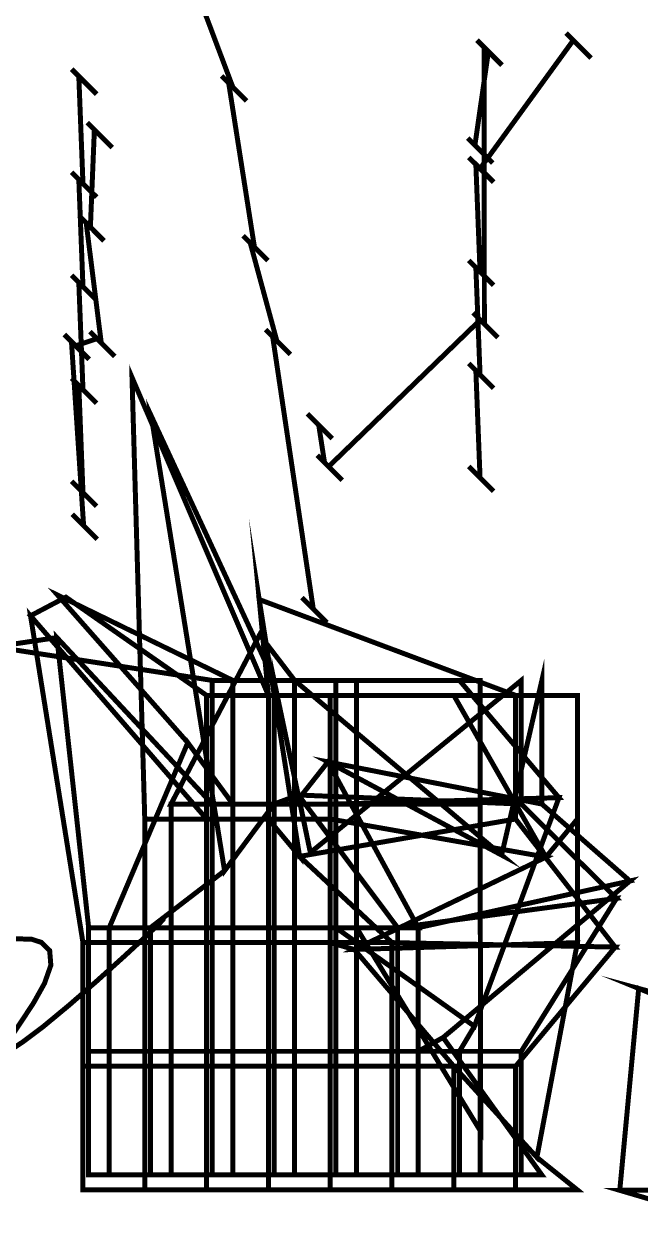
# Model space of a CAD drawing. Extents: x 0.5 to 10.7, y 0.3 to 10.6.
# Drawn here: x 3.887 to 5.604, y 0.45 to 3.791 of the extents above; entities that cross this region are included whole.
import ezdxf

# ---------------------------------------------------------------- set-up
doc = ezdxf.new("R2010")
doc.units = 0
doc.layers.get('0').update_dxf_attribs({"linetype": 'CONTINUOUS'})

msp = doc.modelspace()

# ---------------------------------------------------------------- linework, layer by layer
at = {"color": 0, "const_width": 0.013889}
for points in [[(4.38222, 3.86567), (4.42014, 3.82781), (4.35069, 3.89725), (4.37056, 3.87739), (4.46957, 3.61442), (4.50749, 3.57656), (4.43804, 3.646), (4.4579, 3.62608), (4.52957, 3.1696), (4.56749, 3.13167), (4.49804, 3.20111), (4.5179, 3.1811), (4.59207, 2.90804), (4.62999, 2.87011), (4.56054, 2.93956), (4.5804, 2.91971), (4.69363, 2.16114), (4.73156, 2.12321), (4.66211, 2.19265), (4.68197, 2.17279)], [(5.15571, 3.4414), (5.19363, 3.40349), (5.12418, 3.47293), (5.14404, 3.45307), (5.18153, 3.71376), (5.21946, 3.676), (5.15001, 3.74544), (5.16986, 3.72542), (5.17031, 2.95469), (5.20817, 2.91694), (5.13872, 2.98628), (5.15875, 2.96636), (4.73639, 2.55778), (4.77431, 2.51986), (4.70486, 2.58931), (4.72488, 2.56944), (4.70876, 2.67344), (4.74669, 2.63558), (4.67725, 2.70503), (4.6971, 2.68511)], [(5.42985, 3.73372), (5.46778, 3.69586), (5.39833, 3.76531), (5.41818, 3.74544), (5.15831, 3.38792), (5.19624, 3.35015), (5.12679, 3.41943), (5.14665, 3.39958), (5.15831, 3.10097), (5.19624, 3.06304), (5.12679, 3.13249), (5.14665, 3.11253), (5.15831, 2.81392), (5.19624, 2.77599), (5.12679, 2.84543), (5.14665, 2.82557), (5.15831, 2.52681), (5.19624, 2.48904), (5.12679, 2.55832), (5.14665, 2.53847)], [(4.05181, 3.63336), (4.08974, 3.59543), (4.02029, 3.66488), (4.04025, 3.64501), (4.05181, 3.34625), (4.08974, 3.30849), (4.02029, 3.37776), (4.04025, 3.35792), (4.05181, 3.05931), (4.08974, 3.02138), (4.02029, 3.09082), (4.04025, 3.07086), (4.05181, 2.77225), (4.08974, 2.73432), (4.02029, 2.80376), (4.04025, 2.7839), (4.05181, 2.48514), (4.08974, 2.44737), (4.02029, 2.51665), (4.04025, 2.49681)], [(4.09526, 3.48432), (4.13319, 3.4464), (4.06375, 3.51585), (4.08361, 3.49599), (4.07249, 3.22472), (4.11029, 3.18679), (4.04096, 3.25624), (4.06082, 3.23639), (4.10275, 2.9025), (4.14068, 2.86475), (4.07124, 2.93403), (4.0911, 2.91417), (4.03142, 2.89432), (4.06917, 2.85639), (3.99983, 2.92583), (4.01975, 2.90597), (4.0536, 2.39344), (4.09153, 2.35558), (4.02208, 2.42503), (4.04194, 2.40517)], [(3.85574, 0.936089), (3.88232, 0.953614), (3.94125, 0.997775), (4.014, 1.05805), (4.09185, 1.12592), (4.16596, 1.1926), (4.22754, 1.24951), (4.26779, 1.28803), (4.27794, 1.29943), (4.27794, 1.29943)], [(3.85075, 1.24257), (3.90853, 1.2411), (3.92611, 1.23541), (3.93544, 1.23242), (3.95904, 1.20958), (3.96235, 1.16857), (3.94467, 1.11827), (3.91476, 1.06462), (3.88124, 1.01351), (3.85281, 0.970811)]]:
    msp.add_lwpolyline(points, dxfattribs=at)
for points in [[(4.18847, 2.80626), (4.56847, 1.92042), (4.56847, 1.57596), (4.22401, 1.57596), (4.18847, 2.80626)], [(4.24181, 2.69943), (4.58431, 1.96208), (4.58431, 1.61763), (4.4464, 1.43181), (4.24181, 2.69943)], [(4.56847, 1.92042), (4.54292, 2.1875), (4.65543, 1.47179), (4.56847, 1.57596), (4.56847, 1.92042)], [(3.98122, 2.19971), (4.46946, 1.96208), (4.46946, 1.61763), (4.34392, 1.78863), (3.98122, 2.19971)], [(4.00418, 2.19401), (4.39626, 1.92042), (4.39626, 1.57596), (3.90571, 2.14208), (4.00418, 2.19401)], [(4.54292, 2.1875), (5.25738, 1.92042), (5.25738, 1.57596), (4.65543, 1.47179), (4.54292, 2.1875)], [(3.90571, 2.14208), (4.39626, 1.57596), (4.39626, 1.23155), (4.05181, 1.23155), (3.90571, 2.14208)], [(3.80599, 2.05556), (4.41211, 1.96208), (4.41211, 1.61763), (3.97917, 2.08137), (3.80599, 2.05556)], [(3.97917, 2.08137), (4.41211, 1.61763), (4.41211, 1.27322), (4.06765, 1.27322), (3.97917, 2.08137)], [(4.54417, 2.08931), (4.64165, 1.96208), (4.64165, 1.61763), (4.29719, 1.61763), (4.54417, 2.08931)], [(4.58431, 1.96208), (4.68544, 1.48236), (4.65207, 1.64279), (4.58431, 1.61763), (4.58431, 1.96208)], [(5.21847, 1.47542), (5.33057, 1.96208), (5.33057, 1.61763), (4.73443, 1.73503), (5.21847, 1.47542)], [(4.64165, 1.96208), (5.21847, 1.47542), (4.73443, 1.73503), (4.64165, 1.61763), (4.64165, 1.96208)], [(4.68544, 1.48236), (5.27322, 1.96208), (5.27322, 1.61763), (4.65207, 1.64279), (4.68544, 1.48236)], [(4.41211, 1.96208), (4.75651, 1.96208), (4.75651, 1.61763), (4.41211, 1.61763), (4.41211, 1.96208)], [(4.46946, 1.96208), (4.81392, 1.96208), (4.81392, 1.61763), (4.46946, 1.61763), (4.46946, 1.96208)], [(4.75651, 1.96208), (5.10097, 1.96208), (5.37819, 1.63542), (4.75651, 1.61763), (4.75651, 1.96208)], [(4.81392, 1.96208), (5.15831, 1.96208), (5.15831, 1.61763), (4.81392, 1.61763), (4.81392, 1.96208)], [(4.39626, 1.92042), (4.74067, 1.92042), (4.74067, 1.57596), (4.39626, 1.57596), (4.39626, 1.92042)], [(4.74067, 1.92042), (5.08513, 1.92042), (5.34196, 1.46983), (4.74067, 1.57596), (4.74067, 1.92042)], [(5.08513, 1.92042), (5.42958, 1.92042), (5.42958, 1.57596), (5.34196, 1.46983), (5.08513, 1.92042)], [(4.34392, 1.78863), (4.46946, 1.61763), (4.46946, 1.27322), (4.125, 1.27322), (4.34392, 1.78863)], [(4.64165, 1.61763), (4.73443, 1.73503), (4.98611, 1.27322), (4.64165, 1.27322), (4.64165, 1.61763)], [(4.73443, 1.73503), (5.33057, 1.61763), (5.57596, 1.40332), (4.98611, 1.27322), (4.73443, 1.73503)], [(4.4464, 1.43181), (4.58431, 1.61763), (4.58431, 1.27322), (4.23986, 1.27322), (4.4464, 1.43181)], [(4.58431, 1.61763), (4.65207, 1.64279), (4.92876, 1.27322), (4.58431, 1.27322), (4.58431, 1.61763)], [(4.65207, 1.64279), (5.27322, 1.61763), (5.53863, 1.35487), (4.92876, 1.27322), (4.65207, 1.64279)], [(4.75651, 1.61763), (5.37819, 1.63542), (5.14264, 0.998481), (4.75651, 1.27322), (4.75651, 1.61763)], [(4.29719, 1.61763), (4.64165, 1.61763), (4.64165, 1.27322), (4.29719, 1.27322), (4.29719, 1.61763)], [(4.41211, 1.61763), (4.75651, 1.61763), (4.75651, 1.27322), (4.41211, 1.27322), (4.41211, 1.61763)], [(4.46946, 1.61763), (4.81392, 1.61763), (4.81392, 1.27322), (4.46946, 1.27322), (4.46946, 1.61763)], [(4.81392, 1.61763), (5.15831, 1.61763), (5.16026, 0.705296), (4.81392, 1.27322), (4.81392, 1.61763)], [(4.22401, 1.57596), (4.56847, 1.57596), (4.56847, 1.23155), (4.22401, 1.23155), (4.22401, 1.57596)], [(4.39626, 1.57596), (4.74067, 1.57596), (4.74067, 1.23155), (4.39626, 1.23155), (4.39626, 1.57596)], [(4.56847, 1.57596), (4.65543, 1.47179), (4.91292, 1.23155), (4.56847, 1.23155), (4.56847, 1.57596)], [(4.65543, 1.47179), (5.25738, 1.57596), (5.53489, 1.21918), (4.91292, 1.23155), (4.65543, 1.47179)], [(4.74067, 1.57596), (5.34196, 1.46983), (4.80806, 1.21251), (4.74067, 1.23155), (4.74067, 1.57596)], [(5.34196, 1.46983), (5.42958, 1.57596), (5.42958, 1.23155), (4.80806, 1.21251), (5.34196, 1.46983)], [(4.98611, 1.27322), (5.57596, 1.40332), (5.05539, 0.967231), (4.98611, 0.928765), (4.98611, 1.27322)], [(4.92876, 1.27322), (5.53863, 1.35487), (5.27322, 0.928765), (4.92876, 0.928765), (4.92876, 1.27322)], [(4.06765, 1.27322), (4.41211, 1.27322), (4.41211, 0.928765), (4.06765, 0.928765), (4.06765, 1.27322)], [(4.125, 1.27322), (4.46946, 1.27322), (4.46946, 0.928765), (4.125, 0.928765), (4.125, 1.27322)], [(4.23986, 1.27322), (4.58431, 1.27322), (4.58431, 0.928765), (4.23986, 0.928765), (4.23986, 1.27322)], [(4.29719, 1.27322), (4.64165, 1.27322), (4.64165, 0.928765), (4.29719, 0.928765), (4.29719, 1.27322)], [(4.41211, 1.27322), (4.75651, 1.27322), (4.75651, 0.928765), (4.41211, 0.928765), (4.41211, 1.27322)], [(4.46946, 1.27322), (4.81392, 1.27322), (4.81392, 0.928765), (4.46946, 0.928765), (4.46946, 1.27322)], [(4.58431, 1.27322), (4.92876, 1.27322), (4.92876, 0.928765), (4.58431, 0.928765), (4.58431, 1.27322)], [(4.64165, 1.27322), (4.98611, 1.27322), (4.98611, 0.928765), (4.64165, 0.928765), (4.64165, 1.27322)], [(4.75651, 1.27322), (5.14264, 0.998481), (5.10097, 0.928765), (4.75651, 0.928765), (4.75651, 1.27322)], [(4.81392, 1.27322), (5.16026, 0.705296), (5.15831, 0.928765), (4.81392, 0.928765), (4.81392, 1.27322)], [(4.05181, 1.23155), (4.39626, 1.23155), (4.39626, 0.887099), (4.05181, 0.887099), (4.05181, 1.23155)], [(4.22401, 1.23155), (4.56847, 1.23155), (4.56847, 0.887099), (4.22401, 0.887099), (4.22401, 1.23155)], [(4.39626, 1.23155), (4.74067, 1.23155), (4.74067, 0.887099), (4.39626, 0.887099), (4.39626, 1.23155)], [(4.56847, 1.23155), (4.91292, 1.23155), (4.91292, 0.887099), (4.56847, 0.887099), (4.56847, 1.23155)], [(4.74067, 1.23155), (4.80806, 1.21251), (5.08513, 0.887099), (4.74067, 0.887099), (4.74067, 1.23155)], [(4.80806, 1.21251), (5.42958, 1.23155), (5.31668, 0.633356), (5.08513, 0.887099), (4.80806, 1.21251)], [(4.91292, 1.23155), (5.53489, 1.21918), (5.25738, 0.887099), (4.91292, 0.887099), (4.91292, 1.23155)], [(5.76486, 1.0593), (5.93707, 1.0593), (6.28097, 0.825846), (5.60042, 1.1039), (5.76486, 1.0593)], [(5.60042, 1.1039), (6.28097, 0.825846), (5.83083, 0.458171), (5.54764, 0.541504), (5.60042, 1.1039)], [(4.98611, 0.928765), (5.05539, 0.967231), (5.33057, 0.58431), (4.98611, 0.58431), (4.98611, 0.928765)], [(4.06765, 0.928765), (4.41211, 0.928765), (4.41211, 0.58431), (4.06765, 0.58431), (4.06765, 0.928765)], [(4.125, 0.928765), (4.46946, 0.928765), (4.46946, 0.58431), (4.125, 0.58431), (4.125, 0.928765)], [(4.23986, 0.928765), (4.58431, 0.928765), (4.58431, 0.58431), (4.23986, 0.58431), (4.23986, 0.928765)], [(4.29719, 0.928765), (4.64165, 0.928765), (4.64165, 0.58431), (4.29719, 0.58431), (4.29719, 0.928765)], [(4.41211, 0.928765), (4.75651, 0.928765), (4.75651, 0.58431), (4.41211, 0.58431), (4.41211, 0.928765)], [(4.46946, 0.928765), (4.81392, 0.928765), (4.81392, 0.58431), (4.46946, 0.58431), (4.46946, 0.928765)], [(4.58431, 0.928765), (4.92876, 0.928765), (4.92876, 0.58431), (4.58431, 0.58431), (4.58431, 0.928765)], [(4.64165, 0.928765), (4.98611, 0.928765), (4.98611, 0.58431), (4.64165, 0.58431), (4.64165, 0.928765)], [(4.75651, 0.928765), (5.10097, 0.928765), (5.10097, 0.58431), (4.75651, 0.58431), (4.75651, 0.928765)], [(4.81392, 0.928765), (5.15831, 0.928765), (5.15831, 0.58431), (4.81392, 0.58431), (4.81392, 0.928765)], [(4.92876, 0.928765), (5.27322, 0.928765), (5.27322, 0.58431), (4.92876, 0.58431), (4.92876, 0.928765)], [(5.08513, 0.887099), (5.31668, 0.633356), (5.42958, 0.542643), (5.08513, 0.542643), (5.08513, 0.887099)], [(4.05181, 0.887099), (4.39626, 0.887099), (4.39626, 0.542643), (4.05181, 0.542643), (4.05181, 0.887099)], [(4.22401, 0.887099), (4.56847, 0.887099), (4.56847, 0.542643), (4.22401, 0.542643), (4.22401, 0.887099)], [(4.39626, 0.887099), (4.74067, 0.887099), (4.74067, 0.542643), (4.39626, 0.542643), (4.39626, 0.887099)], [(4.56847, 0.887099), (4.91292, 0.887099), (4.91292, 0.542643), (4.56847, 0.542643), (4.56847, 0.887099)], [(4.74067, 0.887099), (5.08513, 0.887099), (5.08513, 0.542643), (4.74067, 0.542643), (4.74067, 0.887099)], [(4.91292, 0.887099), (5.25738, 0.887099), (5.25738, 0.542643), (4.91292, 0.542643), (4.91292, 0.887099)], [(5.54764, 0.541504), (5.83083, 0.458171), (5.93707, 0.542643), (5.76486, 0.542643), (5.54764, 0.541504)]]:
    msp.add_lwpolyline(points, close=True, dxfattribs=at)

doc.saveas('drawing.dxf')
